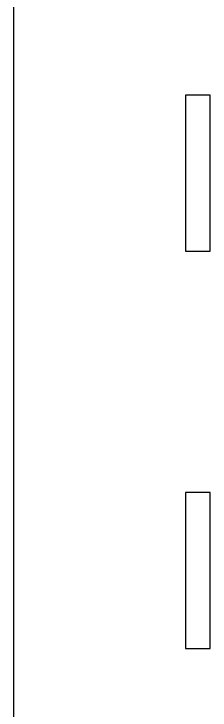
# Model space of a CAD drawing. Extents: x 14 to 1461, y -733 to -10.
# Drawn here: x 14.3 to 65.1, y -370.9 to -190.6 of the extents above; entities that cross this region are included whole.
import ezdxf

# ---------------------------------------------------------------- set-up
doc = ezdxf.new("R2010")
doc.units = 0

msp = doc.modelspace()

# ---------------------------------------------------------------- linework, layer by layer
at = {"layer": 'Cut', "color": 0}
for p, q in [((14.292876, -558.301346), (14.292876, -20.20698)), ((65.092774, -211.665014), (58.692787, -211.665014)), ((58.692787, -211.665014), (58.692787, -252.064933)), ((65.092774, -252.064933), (65.092774, -211.665014)), ((58.692787, -252.064933), (65.092774, -252.064933)), ((65.092774, -314.580612), (58.692787, -314.580612)), ((58.692787, -314.580612), (58.692787, -354.980531)), ((65.092774, -354.980531), (65.092774, -314.580612)), ((58.692787, -354.980531), (65.092774, -354.980531))]:
    msp.add_line(p, q, dxfattribs=at)

doc.saveas('drawing.dxf')
